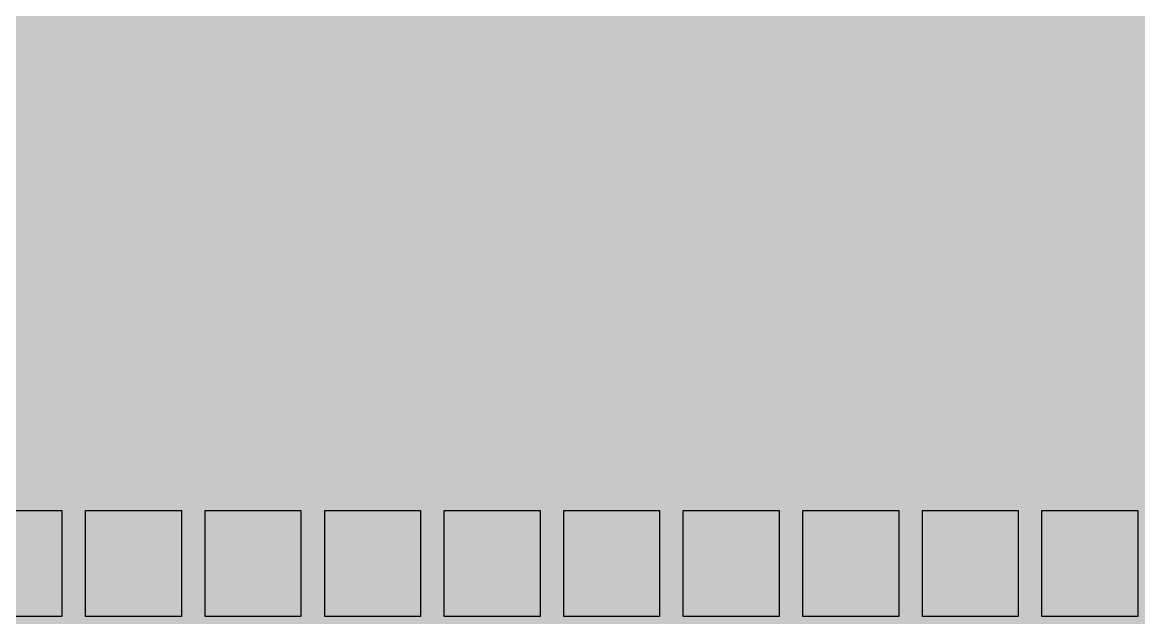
# Model space of a CAD drawing. Header units: centimetres. Extents: x 0 to 1099704, y -139216 to 99734.
# Drawn here: x 850639.8 to 850875.1, y -25031.9 to -24906.3 of the extents above; entities that cross this region are included whole.
import ezdxf

# ---------------------------------------------------------------- set-up
doc = ezdxf.new("R2010")
doc.units = ezdxf.units.CM
doc.header["$LTSCALE"] = 4
for name, color, linetype in [('0.2', 2, 'Continuous'), ('0.4', 4, 'Continuous'), ('0.6', 6, 'Continuous')]:
    doc.layers.add(name, color=color, linetype=linetype)

msp = doc.modelspace()

# ---------------------------------------------------------------- hatches: boundary and pattern name
at = {"layer": '0.2', "true_color": 0x000000}
h = msp.add_hatch(color=18, dxfattribs=at)
h.dxf.hatch_style = 1
h.paths.add_polyline_path([(850673.355, -25009.237), (850653.155, -25009.237), (850653.155, -25031.592), (850673.355, -25031.592)])
h.paths.add_polyline_path([(850648.155, -25009.237), (850627.955, -25009.237), (850627.955, -25031.592), (850648.155, -25031.592)])
h.paths.add_polyline_path([(850622.955, -25009.237), (850602.755, -25009.237), (850602.755, -25031.592), (850622.955, -25031.592)])
h.paths.add_polyline_path([(850597.755, -25009.237), (850577.555, -25009.237), (850577.555, -25031.592), (850597.755, -25031.592)])
h.paths.add_polyline_path([(850572.555, -25009.237), (850552.355, -25009.237), (850552.355, -25031.592), (850572.555, -25031.592)])
h.paths.add_polyline_path([(850547.355, -25009.237), (850527.155, -25009.237), (850527.155, -25031.592), (850547.355, -25031.592)])
h.paths.add_polyline_path([(850522.155, -25009.237), (850501.955, -25009.237), (850501.955, -25031.592), (850522.155, -25031.592)])
h.paths.add_polyline_path([(850496.955, -25009.237), (850476.755, -25009.237), (850476.755, -25031.592), (850496.955, -25031.592)])
h.paths.add_polyline_path([(850471.755, -25009.237), (850451.555, -25009.237), (850451.555, -25031.592), (850471.755, -25031.592)])
h.paths.add_polyline_path([(850446.555, -25009.237), (850426.355, -25009.237), (850426.355, -25031.592), (850446.555, -25031.592)])
h.paths.add_polyline_path([(850421.355, -25009.237), (850401.155, -25009.237), (850401.155, -25031.592), (850421.355, -25031.592)])
h.paths.add_polyline_path([(850396.155, -25009.237), (850375.955, -25009.237), (850375.955, -25031.592), (850396.155, -25031.592)])
h.paths.add_polyline_path([(850370.955, -25009.237), (850350.755, -25009.237), (850350.755, -25031.592), (850370.955, -25031.592)])
h.paths.add_polyline_path([(850345.755, -25009.237), (850325.555, -25009.237), (850325.555, -25031.592), (850345.755, -25031.592)])
h = msp.add_hatch(color=18, dxfattribs=at)
h.dxf.hatch_style = 1
h.paths.add_polyline_path([(851026.155, -25009.237), (851005.955, -25009.237), (851005.955, -25031.592), (851026.155, -25031.592)])
h.paths.add_polyline_path([(851000.955, -25009.237), (850980.755, -25009.237), (850980.755, -25031.592), (851000.955, -25031.592)])
h.paths.add_polyline_path([(850975.755, -25009.237), (850955.555, -25009.237), (850955.555, -25031.592), (850975.755, -25031.592)])
h.paths.add_polyline_path([(850950.555, -25009.237), (850930.355, -25009.237), (850930.355, -25031.592), (850950.555, -25031.592)])
h.paths.add_polyline_path([(850925.355, -25009.237), (850905.155, -25009.237), (850905.155, -25031.592), (850925.355, -25031.592)])
h.paths.add_polyline_path([(850900.155, -25009.237), (850879.955, -25009.237), (850879.955, -25031.592), (850900.155, -25031.592)])
h.paths.add_polyline_path([(850874.955, -25009.237), (850854.755, -25009.237), (850854.755, -25031.592), (850874.955, -25031.592)])
h.paths.add_polyline_path([(850849.755, -25009.237), (850829.555, -25009.237), (850829.555, -25031.592), (850849.755, -25031.592)])
h.paths.add_polyline_path([(850824.555, -25009.237), (850804.355, -25009.237), (850804.355, -25031.592), (850824.555, -25031.592)])
h.paths.add_polyline_path([(850799.355, -25009.237), (850779.155, -25009.237), (850779.155, -25031.592), (850799.355, -25031.592)])
h.paths.add_polyline_path([(850774.155, -25009.237), (850753.955, -25009.237), (850753.955, -25031.592), (850774.155, -25031.592)])
h.paths.add_polyline_path([(850748.955, -25009.237), (850728.755, -25009.237), (850728.755, -25031.592), (850748.955, -25031.592)])
h.paths.add_polyline_path([(850723.755, -25009.237), (850703.555, -25009.237), (850703.555, -25031.592), (850723.755, -25031.592)])
h.paths.add_polyline_path([(850698.555, -25009.237), (850678.355, -25009.237), (850678.355, -25031.592), (850698.555, -25031.592)])
at = {"layer": '0.4', "true_color": 0xf8f3ec}
h = msp.add_hatch(color=7, dxfattribs=at)
h.dxf.hatch_style = 1
h.paths.add_polyline_path([(861342.461, -28259.322), (861342.461, -19037.773), (839953.654, -19037.773), (839953.654, -28259.322)])

# ---------------------------------------------------------------- linework, layer by layer
at = {"layer": '0.6'}
for points in [[(850627.955, -25009.237), (850648.155, -25009.237), (850648.155, -25031.592), (850627.955, -25031.592)], [(850653.155, -25009.237), (850673.355, -25009.237), (850673.355, -25031.592), (850653.155, -25031.592)], [(850678.355, -25009.237), (850698.555, -25009.237), (850698.555, -25031.592), (850678.355, -25031.592)], [(850703.555, -25009.237), (850723.755, -25009.237), (850723.755, -25031.592), (850703.555, -25031.592)], [(850728.755, -25009.237), (850748.955, -25009.237), (850748.955, -25031.592), (850728.755, -25031.592)], [(850753.955, -25009.237), (850774.155, -25009.237), (850774.155, -25031.592), (850753.955, -25031.592)], [(850779.155, -25009.237), (850799.355, -25009.237), (850799.355, -25031.592), (850779.155, -25031.592)], [(850804.355, -25009.237), (850824.555, -25009.237), (850824.555, -25031.592), (850804.355, -25031.592)], [(850829.555, -25009.237), (850849.755, -25009.237), (850849.755, -25031.592), (850829.555, -25031.592)], [(850854.755, -25009.237), (850874.955, -25009.237), (850874.955, -25031.592), (850854.755, -25031.592)]]:
    msp.add_lwpolyline(points, close=True, dxfattribs=at)

doc.saveas('drawing.dxf')
